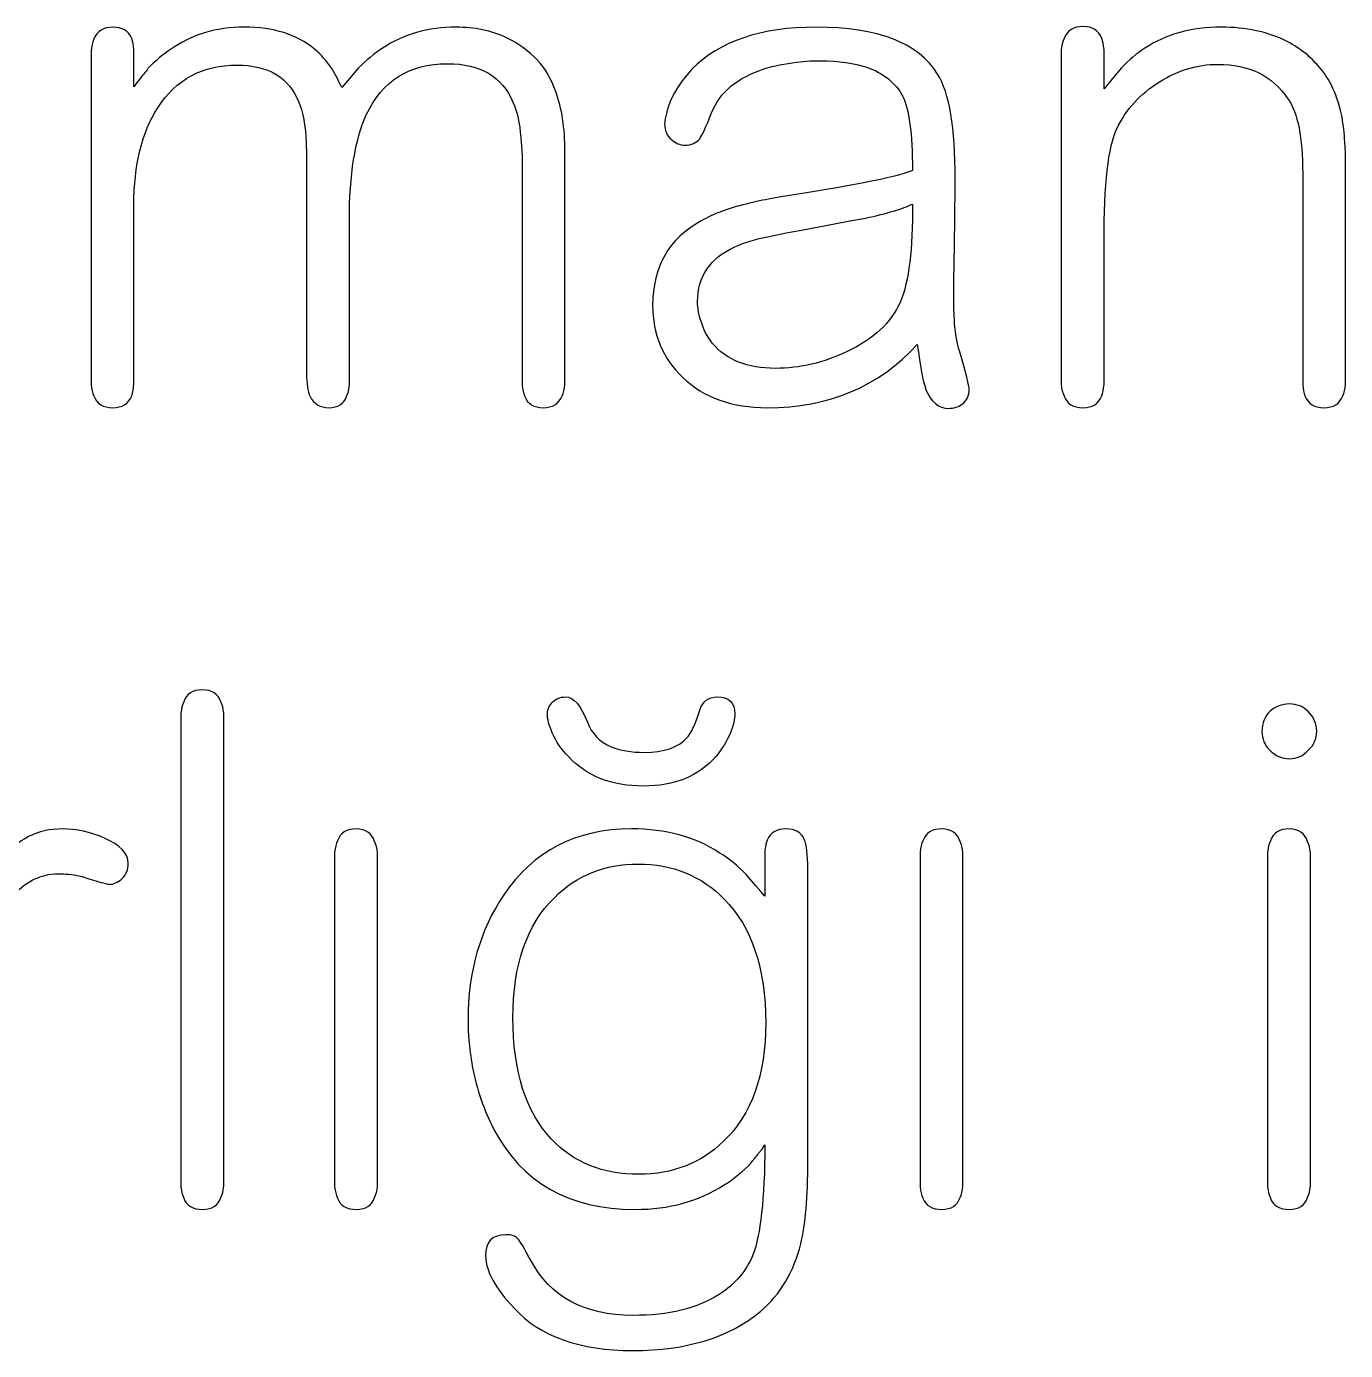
# Model space of a CAD drawing. Header units: centimetres. Extents: x -18.6 to 18.8, y -13 to 11.8.
# Drawn here: x -11.264 to -10.42, y 5.078 to 5.924 of the extents above; entities that cross this region are included whole.
import ezdxf

# ---------------------------------------------------------------- set-up
doc = ezdxf.new("R2010")
doc.units = ezdxf.units.CM
doc.header["$MEASUREMENT"] = 0
doc.layers.add('Layer 1', color=7, linetype='Continuous')

msp = doc.modelspace()

# ---------------------------------------------------------------- linework, layer by layer
at = {"layer": 'Layer 1', "color": 250}
for points, knots in [([(-10.91962, 5.69543), (-10.91992, 5.69243), (-10.92052, 5.69004), (-10.92142, 5.68824), (-10.92351, 5.68316), (-10.92755, 5.68061), (-10.93353, 5.68061), (-10.93952, 5.68061), (-10.94341, 5.68301), (-10.9452, 5.6878), (-10.9461, 5.68989), (-10.9467, 5.69228), (-10.947, 5.69498), (-10.947, 5.69498), (-10.947, 5.84175), (-10.947, 5.84175), (-10.947, 5.84175), (-10.9479, 5.85342), (-10.9479, 5.85342), (-10.9485, 5.8624), (-10.95014, 5.86988), (-10.95284, 5.87587), (-10.95972, 5.89233), (-10.97363, 5.90056), (-10.99458, 5.90056), (-11.01912, 5.90056), (-11.03647, 5.88963), (-11.04665, 5.86779), (-11.05383, 5.85193), (-11.05742, 5.82949), (-11.05742, 5.80046), (-11.05742, 5.80046), (-11.05742, 5.69498), (-11.05742, 5.69498), (-11.05772, 5.69198), (-11.05832, 5.68959), (-11.05922, 5.6878), (-11.06101, 5.68301), (-11.06475, 5.68061), (-11.07044, 5.68061), (-11.07612, 5.68061), (-11.08016, 5.68301), (-11.08256, 5.6878), (-11.08405, 5.69109), (-11.0848, 5.69602), (-11.0848, 5.70261), (-11.0848, 5.70261), (-11.0848, 5.84355), (-11.0848, 5.84355), (-11.0848, 5.84355), (-11.08525, 5.85432), (-11.08525, 5.85432), (-11.08585, 5.8627), (-11.08734, 5.86988), (-11.08974, 5.87587), (-11.09602, 5.89173), (-11.10919, 5.89966), (-11.12924, 5.89966), (-11.15138, 5.89966), (-11.16829, 5.89053), (-11.17996, 5.87228), (-11.19013, 5.85642), (-11.19522, 5.83577), (-11.19522, 5.81033), (-11.19522, 5.81033), (-11.19522, 5.69587), (-11.19522, 5.69587), (-11.19552, 5.69288), (-11.19597, 5.69034), (-11.19657, 5.68824), (-11.19866, 5.68316), (-11.2027, 5.68061), (-11.20869, 5.68061), (-11.21497, 5.68061), (-11.21901, 5.68316), (-11.2208, 5.68824), (-11.2217, 5.69004), (-11.2223, 5.69243), (-11.2226, 5.69543), (-11.2226, 5.69543), (-11.2226, 5.90863), (-11.2226, 5.90863), (-11.2223, 5.91163), (-11.2217, 5.91417), (-11.2208, 5.91627), (-11.21871, 5.92135), (-11.21467, 5.9239), (-11.20869, 5.9239), (-11.2027, 5.9239), (-11.19866, 5.9215), (-11.19657, 5.91671), (-11.19597, 5.91462), (-11.19552, 5.91223), (-11.19522, 5.90953), (-11.19522, 5.90953), (-11.19522, 5.88574), (-11.19522, 5.88574), (-11.19372, 5.88784), (-11.19238, 5.88963), (-11.19118, 5.89113), (-11.18938, 5.89322), (-11.18774, 5.89532), (-11.18624, 5.89741), (-11.18175, 5.9022), (-11.17697, 5.90624), (-11.17188, 5.90953), (-11.15841, 5.91911), (-11.1427, 5.9239), (-11.12475, 5.9239), (-11.1059, 5.9239), (-11.09093, 5.91926), (-11.07986, 5.90998), (-11.07567, 5.90639), (-11.07193, 5.9022), (-11.06864, 5.89741), (-11.06864, 5.89741), (-11.06505, 5.89113), (-11.06505, 5.89113), (-11.06445, 5.88963), (-11.06355, 5.88769), (-11.06236, 5.88529), (-11.06236, 5.88529), (-11.05742, 5.89113), (-11.05742, 5.89113), (-11.05742, 5.89113), (-11.05158, 5.89786), (-11.05158, 5.89786), (-11.0468, 5.90265), (-11.04171, 5.90684), (-11.03632, 5.91043), (-11.02286, 5.91941), (-11.00715, 5.9239), (-10.98919, 5.9239), (-10.97752, 5.9239), (-10.96675, 5.92165), (-10.95687, 5.91716), (-10.94909, 5.91327), (-10.94251, 5.90848), (-10.93713, 5.9028), (-10.93234, 5.89771), (-10.92845, 5.89098), (-10.92545, 5.8826), (-10.92156, 5.87213), (-10.91962, 5.85941), (-10.91962, 5.84445), (-10.91962, 5.84445), (-10.91962, 5.69543), (-10.91962, 5.69543)], [0, 0, 0, 0, 0.020408, 0.020408, 0.020408, 0.040816, 0.040816, 0.040816, 0.061224, 0.061224, 0.061224, 0.081633, 0.081633, 0.081633, 0.102041, 0.102041, 0.102041, 0.122449, 0.122449, 0.122449, 0.142857, 0.142857, 0.142857, 0.163265, 0.163265, 0.163265, 0.183673, 0.183673, 0.183673, 0.204082, 0.204082, 0.204082, 0.22449, 0.22449, 0.22449, 0.244898, 0.244898, 0.244898, 0.265306, 0.265306, 0.265306, 0.285714, 0.285714, 0.285714, 0.306122, 0.306122, 0.306122, 0.326531, 0.326531, 0.326531, 0.346939, 0.346939, 0.346939, 0.367347, 0.367347, 0.367347, 0.387755, 0.387755, 0.387755, 0.408163, 0.408163, 0.408163, 0.428571, 0.428571, 0.428571, 0.44898, 0.44898, 0.44898, 0.469388, 0.469388, 0.469388, 0.489796, 0.489796, 0.489796, 0.510204, 0.510204, 0.510204, 0.530612, 0.530612, 0.530612, 0.55102, 0.55102, 0.55102, 0.571429, 0.571429, 0.571429, 0.591837, 0.591837, 0.591837, 0.612245, 0.612245, 0.612245, 0.632653, 0.632653, 0.632653, 0.653061, 0.653061, 0.653061, 0.673469, 0.673469, 0.673469, 0.693878, 0.693878, 0.693878, 0.714286, 0.714286, 0.714286, 0.734694, 0.734694, 0.734694, 0.755102, 0.755102, 0.755102, 0.77551, 0.77551, 0.77551, 0.795918, 0.795918, 0.795918, 0.816327, 0.816327, 0.816327, 0.836735, 0.836735, 0.836735, 0.857143, 0.857143, 0.857143, 0.877551, 0.877551, 0.877551, 0.897959, 0.897959, 0.897959, 0.918367, 0.918367, 0.918367, 0.938776, 0.938776, 0.938776, 0.959184, 0.959184, 0.959184, 0.979592, 0.979592, 0.979592, 1, 1, 1, 1]), ([(-10.69743, 5.83233), (-10.69743, 5.85597), (-10.69953, 5.87183), (-10.70372, 5.87991), (-10.70821, 5.88829), (-10.71584, 5.89442), (-10.72661, 5.89831), (-10.73469, 5.901), (-10.74456, 5.90235), (-10.75623, 5.90235), (-10.75623, 5.90235), (-10.76297, 5.90235), (-10.76297, 5.90235), (-10.76566, 5.90205), (-10.7685, 5.90175), (-10.7715, 5.90145), (-10.77898, 5.90056), (-10.78571, 5.89921), (-10.79169, 5.89741), (-10.80935, 5.89173), (-10.82072, 5.8823), (-10.82581, 5.86913), (-10.8294, 5.86016), (-10.83194, 5.85462), (-10.83344, 5.85253), (-10.83553, 5.84983), (-10.83868, 5.84849), (-10.84286, 5.84849), (-10.84616, 5.84849), (-10.849, 5.84968), (-10.85139, 5.85208), (-10.85439, 5.85447), (-10.85588, 5.85776), (-10.85588, 5.86195), (-10.85588, 5.86345), (-10.85558, 5.86539), (-10.85498, 5.86779), (-10.85439, 5.87048), (-10.85349, 5.87332), (-10.85229, 5.87632), (-10.849, 5.8838), (-10.84436, 5.89068), (-10.83838, 5.89696), (-10.82072, 5.91492), (-10.79424, 5.9239), (-10.75893, 5.9239), (-10.71943, 5.9239), (-10.69354, 5.91387), (-10.68128, 5.89382), (-10.67379, 5.88185), (-10.67005, 5.85956), (-10.67005, 5.82694), (-10.67005, 5.82305), (-10.6702, 5.81063), (-10.6705, 5.78969), (-10.6708, 5.76874), (-10.67095, 5.75647), (-10.67095, 5.75288), (-10.67095, 5.746), (-10.6708, 5.74001), (-10.6705, 5.73493), (-10.6699, 5.72744), (-10.66886, 5.72146), (-10.66736, 5.71697), (-10.66317, 5.70261), (-10.66108, 5.69438), (-10.66108, 5.69228), (-10.66108, 5.68839), (-10.66257, 5.68525), (-10.66557, 5.68286), (-10.66826, 5.68106), (-10.6711, 5.68016), (-10.67409, 5.68016), (-10.68068, 5.68016), (-10.68561, 5.6842), (-10.68891, 5.69228), (-10.6907, 5.69767), (-10.6925, 5.70725), (-10.69429, 5.72101), (-10.71883, 5.69408), (-10.75085, 5.68061), (-10.79035, 5.68061), (-10.81279, 5.68061), (-10.83075, 5.68705), (-10.84421, 5.69991), (-10.85708, 5.71218), (-10.86351, 5.72759), (-10.86351, 5.74615), (-10.86351, 5.77068), (-10.85319, 5.78864), (-10.83254, 5.80001), (-10.82476, 5.8045), (-10.81519, 5.80809), (-10.80381, 5.81078), (-10.79962, 5.81198), (-10.79484, 5.81303), (-10.78945, 5.81393), (-10.78945, 5.81393), (-10.78272, 5.81527), (-10.78272, 5.81527), (-10.78272, 5.81527), (-10.77598, 5.81617), (-10.77598, 5.81617), (-10.7308, 5.82335), (-10.70462, 5.82874), (-10.69743, 5.83233)], [0, 0, 0, 0, 0.028571, 0.028571, 0.028571, 0.057143, 0.057143, 0.057143, 0.085714, 0.085714, 0.085714, 0.114286, 0.114286, 0.114286, 0.142857, 0.142857, 0.142857, 0.171429, 0.171429, 0.171429, 0.2, 0.2, 0.2, 0.228571, 0.228571, 0.228571, 0.257143, 0.257143, 0.257143, 0.285714, 0.285714, 0.285714, 0.314286, 0.314286, 0.314286, 0.342857, 0.342857, 0.342857, 0.371429, 0.371429, 0.371429, 0.4, 0.4, 0.4, 0.428571, 0.428571, 0.428571, 0.457143, 0.457143, 0.457143, 0.485714, 0.485714, 0.485714, 0.514286, 0.514286, 0.514286, 0.542857, 0.542857, 0.542857, 0.571429, 0.571429, 0.571429, 0.6, 0.6, 0.6, 0.628571, 0.628571, 0.628571, 0.657143, 0.657143, 0.657143, 0.685714, 0.685714, 0.685714, 0.714286, 0.714286, 0.714286, 0.742857, 0.742857, 0.742857, 0.771429, 0.771429, 0.771429, 0.8, 0.8, 0.8, 0.828571, 0.828571, 0.828571, 0.857143, 0.857143, 0.857143, 0.885714, 0.885714, 0.885714, 0.914286, 0.914286, 0.914286, 0.942857, 0.942857, 0.942857, 0.971429, 0.971429, 0.971429, 1, 1, 1, 1]), ([(-10.42049, 5.69543), (-10.42079, 5.69243), (-10.42139, 5.69004), (-10.42228, 5.68824), (-10.42408, 5.68316), (-10.42812, 5.68061), (-10.4344, 5.68061), (-10.44039, 5.68061), (-10.44443, 5.68316), (-10.44652, 5.68824), (-10.44712, 5.69004), (-10.44757, 5.69243), (-10.44787, 5.69543), (-10.44787, 5.69543), (-10.44787, 5.83053), (-10.44787, 5.83053), (-10.44787, 5.85328), (-10.45101, 5.86913), (-10.45729, 5.87811), (-10.46717, 5.89277), (-10.48213, 5.90011), (-10.50218, 5.90011), (-10.51535, 5.90011), (-10.52777, 5.89637), (-10.53944, 5.88888), (-10.55171, 5.8814), (-10.56083, 5.87138), (-10.56682, 5.85881), (-10.5722, 5.84744), (-10.5749, 5.8235), (-10.5749, 5.78699), (-10.5749, 5.78699), (-10.5749, 5.69543), (-10.5749, 5.69543), (-10.5752, 5.69243), (-10.57564, 5.69004), (-10.57624, 5.68824), (-10.57834, 5.68316), (-10.58238, 5.68061), (-10.58836, 5.68061), (-10.59465, 5.68061), (-10.59869, 5.68316), (-10.60048, 5.68824), (-10.60138, 5.69004), (-10.60198, 5.69243), (-10.60228, 5.69543), (-10.60228, 5.69543), (-10.60228, 5.90908), (-10.60228, 5.90908), (-10.60198, 5.91208), (-10.60138, 5.91462), (-10.60048, 5.91671), (-10.59839, 5.9218), (-10.59435, 5.92434), (-10.58836, 5.92434), (-10.58238, 5.92434), (-10.57834, 5.9218), (-10.57624, 5.91671), (-10.57564, 5.91492), (-10.5752, 5.91252), (-10.5749, 5.90953), (-10.5749, 5.90953), (-10.5749, 5.8844), (-10.5749, 5.8844), (-10.5749, 5.8844), (-10.56951, 5.89113), (-10.56951, 5.89113), (-10.56951, 5.89113), (-10.56367, 5.89786), (-10.56367, 5.89786), (-10.55889, 5.90295), (-10.55395, 5.90714), (-10.54886, 5.91043), (-10.5354, 5.91941), (-10.51909, 5.9239), (-10.49994, 5.9239), (-10.48408, 5.9239), (-10.47016, 5.9209), (-10.45819, 5.91492), (-10.4537, 5.91252), (-10.44951, 5.90983), (-10.44562, 5.90684), (-10.44293, 5.90445), (-10.44039, 5.9019), (-10.43799, 5.89921), (-10.43051, 5.89083), (-10.42543, 5.87991), (-10.42273, 5.86644), (-10.42183, 5.86135), (-10.42124, 5.85597), (-10.42094, 5.85028), (-10.42094, 5.85028), (-10.42049, 5.84355), (-10.42049, 5.84355), (-10.42049, 5.84355), (-10.42049, 5.69543), (-10.42049, 5.69543)], [0, 0, 0, 0, 0.03125, 0.03125, 0.03125, 0.0625, 0.0625, 0.0625, 0.09375, 0.09375, 0.09375, 0.125, 0.125, 0.125, 0.15625, 0.15625, 0.15625, 0.1875, 0.1875, 0.1875, 0.21875, 0.21875, 0.21875, 0.25, 0.25, 0.25, 0.28125, 0.28125, 0.28125, 0.3125, 0.3125, 0.3125, 0.34375, 0.34375, 0.34375, 0.375, 0.375, 0.375, 0.40625, 0.40625, 0.40625, 0.4375, 0.4375, 0.4375, 0.46875, 0.46875, 0.46875, 0.5, 0.5, 0.5, 0.53125, 0.53125, 0.53125, 0.5625, 0.5625, 0.5625, 0.59375, 0.59375, 0.59375, 0.625, 0.625, 0.625, 0.65625, 0.65625, 0.65625, 0.6875, 0.6875, 0.6875, 0.71875, 0.71875, 0.71875, 0.75, 0.75, 0.75, 0.78125, 0.78125, 0.78125, 0.8125, 0.8125, 0.8125, 0.84375, 0.84375, 0.84375, 0.875, 0.875, 0.875, 0.90625, 0.90625, 0.90625, 0.9375, 0.9375, 0.9375, 0.96875, 0.96875, 0.96875, 1, 1, 1, 1]), ([(-10.69743, 5.81078), (-10.70342, 5.80779), (-10.71344, 5.8048), (-10.72751, 5.80181), (-10.72751, 5.80181), (-10.73738, 5.80001), (-10.73738, 5.80001), (-10.73738, 5.80001), (-10.74726, 5.79821), (-10.74726, 5.79821), (-10.74726, 5.79821), (-10.76835, 5.79418), (-10.76835, 5.79418), (-10.76835, 5.79418), (-10.77329, 5.79328), (-10.77329, 5.79328), (-10.77329, 5.79328), (-10.77823, 5.79238), (-10.77823, 5.79238), (-10.77823, 5.79238), (-10.789, 5.79014), (-10.789, 5.79014), (-10.79798, 5.78834), (-10.80531, 5.7861), (-10.811, 5.7834), (-10.82686, 5.77622), (-10.83479, 5.76455), (-10.83479, 5.74839), (-10.83479, 5.7442), (-10.83404, 5.74001), (-10.83254, 5.73582), (-10.83104, 5.73074), (-10.82865, 5.7261), (-10.82536, 5.72191), (-10.81638, 5.71114), (-10.80292, 5.70575), (-10.78496, 5.70575), (-10.7694, 5.70575), (-10.75414, 5.70934), (-10.73918, 5.71652), (-10.72242, 5.7243), (-10.71105, 5.73493), (-10.70506, 5.74839), (-10.69968, 5.76126), (-10.69714, 5.78206), (-10.69743, 5.81078)], [0, 0, 0, 0, 0.066667, 0.066667, 0.066667, 0.133333, 0.133333, 0.133333, 0.2, 0.2, 0.2, 0.266667, 0.266667, 0.266667, 0.333333, 0.333333, 0.333333, 0.4, 0.4, 0.4, 0.466667, 0.466667, 0.466667, 0.533333, 0.533333, 0.533333, 0.6, 0.6, 0.6, 0.666667, 0.666667, 0.666667, 0.733333, 0.733333, 0.733333, 0.8, 0.8, 0.8, 0.866667, 0.866667, 0.866667, 0.933333, 0.933333, 0.933333, 1, 1, 1, 1]), ([(-11.13777, 5.18283), (-11.13807, 5.17983), (-11.13867, 5.17744), (-11.13957, 5.17564), (-11.14136, 5.17056), (-11.14525, 5.16801), (-11.15124, 5.16801), (-11.15752, 5.16801), (-11.16156, 5.17041), (-11.16335, 5.1752), (-11.16425, 5.17729), (-11.16485, 5.17968), (-11.16515, 5.18238), (-11.16515, 5.18238), (-11.16515, 5.48536), (-11.16515, 5.48536), (-11.16485, 5.48835), (-11.16425, 5.49074), (-11.16335, 5.49254), (-11.16156, 5.49763), (-11.15767, 5.50017), (-11.15168, 5.50017), (-11.1454, 5.50017), (-11.14136, 5.49763), (-11.13957, 5.49254), (-11.13867, 5.49074), (-11.13807, 5.48835), (-11.13777, 5.48536), (-11.13777, 5.48536), (-11.13777, 5.18283), (-11.13777, 5.18283)], [0, 0, 0, 0, 0.1, 0.1, 0.1, 0.2, 0.2, 0.2, 0.3, 0.3, 0.3, 0.4, 0.4, 0.4, 0.5, 0.5, 0.5, 0.6, 0.6, 0.6, 0.7, 0.7, 0.7, 0.8, 0.8, 0.8, 0.9, 0.9, 0.9, 1, 1, 1, 1]), ([(-10.84152, 5.46965), (-10.84721, 5.46336), (-10.85634, 5.46022), (-10.8689, 5.46022), (-10.87728, 5.46022), (-10.88431, 5.46142), (-10.89, 5.46381), (-10.89748, 5.4671), (-10.90257, 5.47234), (-10.90526, 5.47952), (-10.90945, 5.4903), (-10.91409, 5.49568), (-10.91918, 5.49568), (-10.92277, 5.49568), (-10.92561, 5.49448), (-10.9277, 5.49209), (-10.9298, 5.49), (-10.93085, 5.4876), (-10.93085, 5.48491), (-10.93085, 5.48162), (-10.9298, 5.47758), (-10.9277, 5.47279), (-10.92531, 5.4671), (-10.92187, 5.46202), (-10.91738, 5.45753), (-10.90571, 5.44496), (-10.8897, 5.43868), (-10.86935, 5.43868), (-10.8496, 5.43868), (-10.83419, 5.44496), (-10.82312, 5.45753), (-10.81923, 5.46232), (-10.81609, 5.4674), (-10.81369, 5.47279), (-10.8119, 5.47758), (-10.811, 5.48162), (-10.811, 5.48491), (-10.811, 5.49209), (-10.81474, 5.49568), (-10.82222, 5.49568), (-10.82791, 5.49568), (-10.83165, 5.49284), (-10.83344, 5.48715), (-10.83344, 5.48715), (-10.83479, 5.48266), (-10.83479, 5.48266), (-10.83479, 5.48266), (-10.83659, 5.47818), (-10.83659, 5.47818), (-10.83808, 5.47459), (-10.83973, 5.47174), (-10.84152, 5.46965)], [0, 0, 0, 0, 0.058824, 0.058824, 0.058824, 0.117647, 0.117647, 0.117647, 0.176471, 0.176471, 0.176471, 0.235294, 0.235294, 0.235294, 0.294118, 0.294118, 0.294118, 0.352941, 0.352941, 0.352941, 0.411765, 0.411765, 0.411765, 0.470588, 0.470588, 0.470588, 0.529412, 0.529412, 0.529412, 0.588235, 0.588235, 0.588235, 0.647059, 0.647059, 0.647059, 0.705882, 0.705882, 0.705882, 0.764706, 0.764706, 0.764706, 0.823529, 0.823529, 0.823529, 0.882353, 0.882353, 0.882353, 0.941176, 0.941176, 0.941176, 1, 1, 1, 1]), ([(-10.43889, 5.47369), (-10.43889, 5.4689), (-10.44069, 5.46486), (-10.44428, 5.46157), (-10.44757, 5.45798), (-10.45161, 5.45618), (-10.4564, 5.45618), (-10.46118, 5.45618), (-10.46537, 5.45798), (-10.46896, 5.46157), (-10.47226, 5.46486), (-10.4739, 5.4689), (-10.4739, 5.47369), (-10.4739, 5.47877), (-10.47226, 5.48296), (-10.46896, 5.48626), (-10.46537, 5.48955), (-10.46118, 5.49119), (-10.4564, 5.49119), (-10.45161, 5.49119), (-10.44757, 5.48955), (-10.44428, 5.48626), (-10.44069, 5.48266), (-10.43889, 5.47848), (-10.43889, 5.47369)], [0, 0, 0, 0, 0.125, 0.125, 0.125, 0.25, 0.25, 0.25, 0.375, 0.375, 0.375, 0.5, 0.5, 0.5, 0.625, 0.625, 0.625, 0.75, 0.75, 0.75, 0.875, 0.875, 0.875, 1, 1, 1, 1]), ([(-11.29218, 5.18327), (-11.29218, 5.18028), (-11.29263, 5.17789), (-11.29353, 5.17609), (-11.29532, 5.17071), (-11.29936, 5.16801), (-11.30564, 5.16801), (-11.31253, 5.16801), (-11.31687, 5.17071), (-11.31866, 5.17609), (-11.31926, 5.17789), (-11.31956, 5.18028), (-11.31956, 5.18327), (-11.31956, 5.18327), (-11.31956, 5.39828), (-11.31956, 5.39828), (-11.31926, 5.40097), (-11.31881, 5.40322), (-11.31821, 5.40501), (-11.31642, 5.4095), (-11.31283, 5.41174), (-11.30744, 5.41174), (-11.30205, 5.41174), (-11.29846, 5.4095), (-11.29667, 5.40501), (-11.29607, 5.40322), (-11.29562, 5.40097), (-11.29532, 5.39828), (-11.29532, 5.39828), (-11.29532, 5.35923), (-11.29532, 5.35923), (-11.29532, 5.35923), (-11.29397, 5.36282), (-11.29397, 5.36282), (-11.29397, 5.36282), (-11.29263, 5.36641), (-11.29263, 5.36641), (-11.29173, 5.3694), (-11.29068, 5.3721), (-11.28949, 5.37449), (-11.28649, 5.38107), (-11.2832, 5.38676), (-11.27961, 5.39155), (-11.26974, 5.40471), (-11.25687, 5.4113), (-11.24101, 5.4113), (-11.23203, 5.4113), (-11.22305, 5.40935), (-11.21408, 5.40546), (-11.2039, 5.40097), (-11.19882, 5.39559), (-11.19882, 5.3893), (-11.19882, 5.38541), (-11.20016, 5.38212), (-11.20286, 5.37943), (-11.20555, 5.37703), (-11.20824, 5.37584), (-11.21093, 5.37584), (-11.21153, 5.37584), (-11.21438, 5.37658), (-11.21946, 5.37808), (-11.22156, 5.37868), (-11.2235, 5.37928), (-11.2253, 5.37988), (-11.22709, 5.38047), (-11.22814, 5.38077), (-11.22844, 5.38077), (-11.23293, 5.38197), (-11.23742, 5.38257), (-11.24191, 5.38257), (-11.24191, 5.38257), (-11.2455, 5.38257), (-11.2455, 5.38257), (-11.2455, 5.38257), (-11.24999, 5.38212), (-11.24999, 5.38212), (-11.25358, 5.38122), (-11.25702, 5.38003), (-11.26031, 5.37853), (-11.26959, 5.37344), (-11.27707, 5.36446), (-11.28275, 5.3516), (-11.28604, 5.34442), (-11.28859, 5.3314), (-11.29038, 5.31255), (-11.29098, 5.30626), (-11.29143, 5.29983), (-11.29173, 5.29325), (-11.29203, 5.29085), (-11.29218, 5.28861), (-11.29218, 5.28651), (-11.29218, 5.28651), (-11.29218, 5.18327), (-11.29218, 5.18327)], [0, 0, 0, 0, 0.032258, 0.032258, 0.032258, 0.064516, 0.064516, 0.064516, 0.096774, 0.096774, 0.096774, 0.129032, 0.129032, 0.129032, 0.16129, 0.16129, 0.16129, 0.193548, 0.193548, 0.193548, 0.225806, 0.225806, 0.225806, 0.258065, 0.258065, 0.258065, 0.290323, 0.290323, 0.290323, 0.322581, 0.322581, 0.322581, 0.354839, 0.354839, 0.354839, 0.387097, 0.387097, 0.387097, 0.419355, 0.419355, 0.419355, 0.451613, 0.451613, 0.451613, 0.483871, 0.483871, 0.483871, 0.516129, 0.516129, 0.516129, 0.548387, 0.548387, 0.548387, 0.580645, 0.580645, 0.580645, 0.612903, 0.612903, 0.612903, 0.645161, 0.645161, 0.645161, 0.677419, 0.677419, 0.677419, 0.709677, 0.709677, 0.709677, 0.741935, 0.741935, 0.741935, 0.774194, 0.774194, 0.774194, 0.806452, 0.806452, 0.806452, 0.83871, 0.83871, 0.83871, 0.870968, 0.870968, 0.870968, 0.903226, 0.903226, 0.903226, 0.935484, 0.935484, 0.935484, 0.967742, 0.967742, 0.967742, 1, 1, 1, 1]), ([(-11.03947, 5.18283), (-11.03977, 5.17983), (-11.04037, 5.17744), (-11.04127, 5.17564), (-11.04306, 5.17056), (-11.04695, 5.16801), (-11.05294, 5.16801), (-11.05922, 5.16801), (-11.06326, 5.17041), (-11.06505, 5.1752), (-11.06595, 5.17729), (-11.06655, 5.17968), (-11.06685, 5.18238), (-11.06685, 5.18238), (-11.06685, 5.39648), (-11.06685, 5.39648), (-11.06655, 5.39948), (-11.06595, 5.40187), (-11.06505, 5.40367), (-11.06326, 5.40875), (-11.05922, 5.4113), (-11.05294, 5.4113), (-11.04695, 5.4113), (-11.04306, 5.4086), (-11.04127, 5.40322), (-11.04037, 5.40142), (-11.03977, 5.39903), (-11.03947, 5.39603), (-11.03947, 5.39603), (-11.03947, 5.18283), (-11.03947, 5.18283)], [0, 0, 0, 0, 0.1, 0.1, 0.1, 0.2, 0.2, 0.2, 0.3, 0.3, 0.3, 0.4, 0.4, 0.4, 0.5, 0.5, 0.5, 0.6, 0.6, 0.6, 0.7, 0.7, 0.7, 0.8, 0.8, 0.8, 0.9, 0.9, 0.9, 1, 1, 1, 1]), ([(-10.7917, 5.39783), (-10.7914, 5.40052), (-10.79095, 5.40262), (-10.79035, 5.40411), (-10.78826, 5.4089), (-10.78422, 5.4113), (-10.77823, 5.4113), (-10.77225, 5.4113), (-10.76836, 5.40905), (-10.76656, 5.40456), (-10.76507, 5.40127), (-10.76432, 5.39484), (-10.76432, 5.38526), (-10.76432, 5.38526), (-10.76432, 5.19899), (-10.76432, 5.19899), (-10.76432, 5.17594), (-10.76581, 5.15829), (-10.76881, 5.14602), (-10.7733, 5.12807), (-10.78182, 5.1137), (-10.79439, 5.10293), (-10.81444, 5.08617), (-10.84167, 5.07779), (-10.87608, 5.07779), (-10.9102, 5.07779), (-10.93548, 5.08677), (-10.95194, 5.10472), (-10.96421, 5.11759), (-10.97035, 5.12881), (-10.97035, 5.13839), (-10.97035, 5.14737), (-10.96601, 5.15185), (-10.95733, 5.15185), (-10.95374, 5.15185), (-10.95119, 5.15096), (-10.9497, 5.14916), (-10.9482, 5.14767), (-10.94551, 5.14318), (-10.94162, 5.1357), (-10.92905, 5.11206), (-10.90721, 5.10024), (-10.87608, 5.10024), (-10.85334, 5.10024), (-10.83494, 5.10472), (-10.82088, 5.1137), (-10.8107, 5.12028), (-10.80352, 5.12881), (-10.79933, 5.13929), (-10.79454, 5.15126), (-10.792, 5.1746), (-10.7917, 5.20931), (-10.7917, 5.20931), (-10.79349, 5.20662), (-10.79349, 5.20662), (-10.79349, 5.20662), (-10.79574, 5.20392), (-10.79574, 5.20392), (-10.79724, 5.20183), (-10.79888, 5.19973), (-10.80068, 5.19764), (-10.80546, 5.19255), (-10.81115, 5.18791), (-10.81773, 5.18372), (-10.83389, 5.17325), (-10.85289, 5.16801), (-10.87474, 5.16801), (-10.91693, 5.16801), (-10.947, 5.18507), (-10.96496, 5.21918), (-10.97124, 5.23085), (-10.97588, 5.24432), (-10.97887, 5.25958), (-10.97977, 5.26527), (-10.98052, 5.27095), (-10.98112, 5.27664), (-10.98142, 5.28113), (-10.98157, 5.28532), (-10.98157, 5.28921), (-10.98157, 5.32003), (-10.97394, 5.34666), (-10.95868, 5.3691), (-10.93982, 5.39723), (-10.91259, 5.4113), (-10.87698, 5.4113), (-10.85514, 5.4113), (-10.83644, 5.40621), (-10.82088, 5.39603), (-10.81489, 5.39244), (-10.8092, 5.38781), (-10.80382, 5.38212), (-10.80382, 5.38212), (-10.79753, 5.37494), (-10.79753, 5.37494), (-10.79753, 5.37494), (-10.79439, 5.37135), (-10.79439, 5.37135), (-10.79439, 5.37135), (-10.7917, 5.36821), (-10.7917, 5.36821), (-10.7917, 5.36821), (-10.7917, 5.39783), (-10.7917, 5.39783)], [0, 0, 0, 0, 0.029412, 0.029412, 0.029412, 0.058824, 0.058824, 0.058824, 0.088235, 0.088235, 0.088235, 0.117647, 0.117647, 0.117647, 0.147059, 0.147059, 0.147059, 0.176471, 0.176471, 0.176471, 0.205882, 0.205882, 0.205882, 0.235294, 0.235294, 0.235294, 0.264706, 0.264706, 0.264706, 0.294118, 0.294118, 0.294118, 0.323529, 0.323529, 0.323529, 0.352941, 0.352941, 0.352941, 0.382353, 0.382353, 0.382353, 0.411765, 0.411765, 0.411765, 0.441176, 0.441176, 0.441176, 0.470588, 0.470588, 0.470588, 0.5, 0.5, 0.5, 0.529412, 0.529412, 0.529412, 0.558824, 0.558824, 0.558824, 0.588235, 0.588235, 0.588235, 0.617647, 0.617647, 0.617647, 0.647059, 0.647059, 0.647059, 0.676471, 0.676471, 0.676471, 0.705882, 0.705882, 0.705882, 0.735294, 0.735294, 0.735294, 0.764706, 0.764706, 0.764706, 0.794118, 0.794118, 0.794118, 0.823529, 0.823529, 0.823529, 0.852941, 0.852941, 0.852941, 0.882353, 0.882353, 0.882353, 0.911765, 0.911765, 0.911765, 0.941176, 0.941176, 0.941176, 0.970588, 0.970588, 0.970588, 1, 1, 1, 1]), ([(-10.66512, 5.18283), (-10.66542, 5.17983), (-10.66602, 5.17744), (-10.66692, 5.17564), (-10.66871, 5.17056), (-10.6726, 5.16801), (-10.67859, 5.16801), (-10.68487, 5.16801), (-10.68891, 5.17041), (-10.6907, 5.1752), (-10.6916, 5.17729), (-10.6922, 5.17968), (-10.6925, 5.18238), (-10.6925, 5.18238), (-10.6925, 5.39648), (-10.6925, 5.39648), (-10.6922, 5.39948), (-10.6916, 5.40187), (-10.6907, 5.40367), (-10.68891, 5.40875), (-10.68487, 5.4113), (-10.67859, 5.4113), (-10.6726, 5.4113), (-10.66871, 5.4086), (-10.66692, 5.40322), (-10.66602, 5.40142), (-10.66542, 5.39903), (-10.66512, 5.39603), (-10.66512, 5.39603), (-10.66512, 5.18283), (-10.66512, 5.18283)], [0, 0, 0, 0, 0.1, 0.1, 0.1, 0.2, 0.2, 0.2, 0.3, 0.3, 0.3, 0.4, 0.4, 0.4, 0.5, 0.5, 0.5, 0.6, 0.6, 0.6, 0.7, 0.7, 0.7, 0.8, 0.8, 0.8, 0.9, 0.9, 0.9, 1, 1, 1, 1]), ([(-10.44293, 5.18283), (-10.44323, 5.17983), (-10.44383, 5.17744), (-10.44473, 5.17564), (-10.44652, 5.17056), (-10.45041, 5.16801), (-10.4564, 5.16801), (-10.46268, 5.16801), (-10.46672, 5.17041), (-10.46851, 5.1752), (-10.46941, 5.17729), (-10.47001, 5.17968), (-10.47031, 5.18238), (-10.47031, 5.18238), (-10.47031, 5.39648), (-10.47031, 5.39648), (-10.47001, 5.39948), (-10.46941, 5.40187), (-10.46851, 5.40367), (-10.46672, 5.40875), (-10.46268, 5.4113), (-10.4564, 5.4113), (-10.45041, 5.4113), (-10.44652, 5.4086), (-10.44473, 5.40322), (-10.44383, 5.40142), (-10.44323, 5.39903), (-10.44293, 5.39603), (-10.44293, 5.39603), (-10.44293, 5.18283), (-10.44293, 5.18283)], [0, 0, 0, 0, 0.1, 0.1, 0.1, 0.2, 0.2, 0.2, 0.3, 0.3, 0.3, 0.4, 0.4, 0.4, 0.5, 0.5, 0.5, 0.6, 0.6, 0.6, 0.7, 0.7, 0.7, 0.8, 0.8, 0.8, 0.9, 0.9, 0.9, 1, 1, 1, 1]), ([(-10.95284, 5.29055), (-10.95284, 5.25614), (-10.94461, 5.23026), (-10.92815, 5.2129), (-10.91409, 5.19794), (-10.89539, 5.19046), (-10.87205, 5.19046), (-10.8508, 5.19046), (-10.83284, 5.19749), (-10.81818, 5.21155), (-10.80023, 5.22861), (-10.79125, 5.2539), (-10.79125, 5.28741), (-10.79125, 5.32212), (-10.80008, 5.34846), (-10.81773, 5.36641), (-10.8324, 5.38137), (-10.8508, 5.38885), (-10.87294, 5.38885), (-10.89419, 5.38885), (-10.91199, 5.38167), (-10.92636, 5.36731), (-10.94401, 5.34995), (-10.95284, 5.32437), (-10.95284, 5.29055)], [0, 0, 0, 0, 0.125, 0.125, 0.125, 0.25, 0.25, 0.25, 0.375, 0.375, 0.375, 0.5, 0.5, 0.5, 0.625, 0.625, 0.625, 0.75, 0.75, 0.75, 0.875, 0.875, 0.875, 1, 1, 1, 1])]:
    msp.add_open_spline(points, degree=3, knots=knots, dxfattribs=at)

doc.saveas('drawing.dxf')
